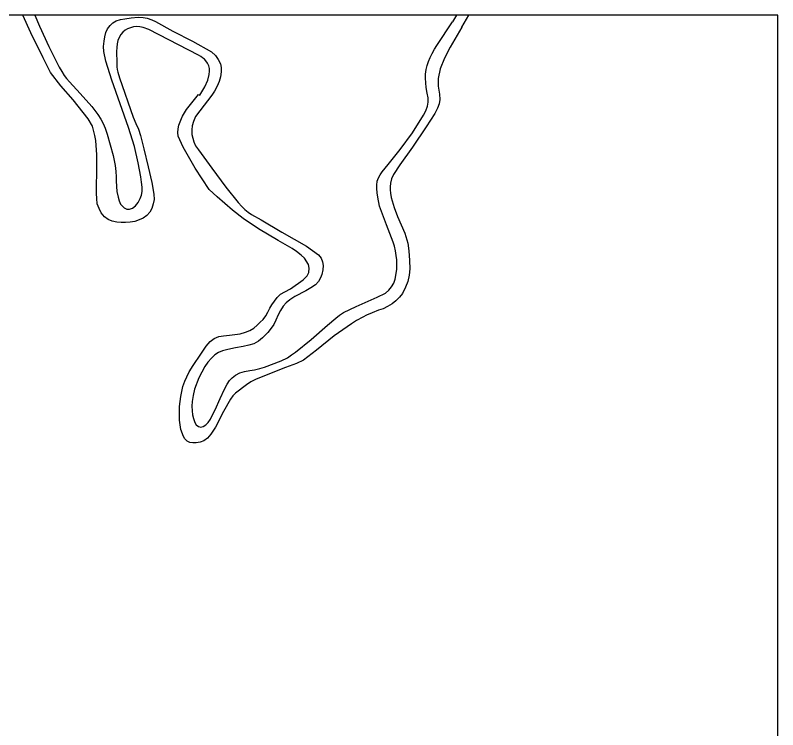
# Model space of a CAD drawing. Header units: metres. Extents: x 4000 to 8000, y -96000 to -93000.
# Drawn here: x 5918.8 to 6400, y -94050.9 to -93600 of the extents above; entities that cross this region are included whole.
import ezdxf

# ---------------------------------------------------------------- set-up
doc = ezdxf.new("R2010")
doc.units = ezdxf.units.M
doc.header["$LTSCALE"] = 2.5
doc.layers.add('図郭', color=7, linetype='Continuous')
doc.layers.add('道路', color=7, linetype='Continuous')

msp = doc.modelspace()

# ---------------------------------------------------------------- linework, layer by layer
at = {"layer": '図郭'}
msp.add_lwpolyline([(5600, -94200), (6400, -94200), (6400, -93600), (5600, -93600)], close=True, dxfattribs=at)
at = {"layer": '道路'}
for points in [[(6034.53, -93649.97), (6035.28, -93650.53), (6038.46, -93645.24), (6040.32, -93640.93), (6041.17, -93637.36), (6041.36, -93635.21), (6041.29, -93633.5), (6040.92, -93631.86), (6040.1, -93630.27), (6039.06, -93628.82), (6038.13, -93627.69), (6037.06, -93626.79), (6035.94, -93626.09), (6034.49, -93625.28), (6003.17, -93608.96), (5999.47, -93607.65), (5997.31, -93607.22), (5995.27, -93607.18), (5993.35, -93607.32), (5991.53, -93607.87), (5989.71, -93608.66), (5988.24, -93609.51), (5986.66, -93610.71), (5985.47, -93612.15), (5984.4, -93613.95), (5983.62, -93615.86), (5983.03, -93617.95), (5982.79, -93620.29), (5982.75, -93622.84), (5982.74, -93625.16), (5982.8, -93627.71), (5982.83, -93630.28), (5982.89, -93632.56), (5983.01, -93634.24), (5983.5, -93636.01), (5984.56, -93639.53), (5993.25, -93664.21), (5994.92, -93668.28), (5996.61, -93671.98), (5997.78, -93675.98), (6000, -93684.32), (6002.69, -93695.71), (6004.95, -93705.62), (6006.33, -93712.82), (6006.36, -93716.17), (6005.92, -93718.99), (6004.99, -93722.04), (6003.64, -93724.35), (6001.87, -93726.3), (5999.49, -93728.04), (5996.98, -93729.13), (5994.2, -93730.06), (5991.27, -93730.48), (5988.46, -93730.76), (5985.72, -93730.77), (5982.79, -93730.52), (5979.95, -93729.92), (5977.32, -93728.82), (5975.19, -93727.13), (5973.02, -93724.6), (5971.64, -93721.99), (5970.49, -93719.02), (5970.18, -93715.74), (5970.12, -93712.41), (5970.13, -93709.01), (5970.36, -93697.84), (5970.26, -93688.15), (5969.56, -93678.95), (5969.1, -93675.8), (5967.62, -93669.99), (5964.82, -93665.29), (5955.28, -93653.27), (5947.49, -93644.56), (5941.1, -93636.08), (5936.3, -93626.97), (5928.65, -93611), (5923.47, -93600)], [(5931.04, -93600), (5934.06, -93606.84), (5939.95, -93619.63), (5944.51, -93628.95), (5946.6, -93632.75), (5948.16, -93635.57), (5949.65, -93637.94), (5951.15, -93639.98), (5952.94, -93642.07), (5959.79, -93649.43), (5967.21, -93657.51), (5970.99, -93662.58), (5972.87, -93665.54), (5974.28, -93668.37), (5975.52, -93671.26), (5976.71, -93674.99), (5980.58, -93688.5), (5981.87, -93694.82), (5982.25, -93698.64), (5982.46, -93701.95), (5982.51, -93704.74), (5982.9, -93711.16), (5983.64, -93714.78), (5984.37, -93717.18), (5985.26, -93719.11), (5986.37, -93720.55), (5987.48, -93721.6), (5989.11, -93722.33), (5990.86, -93722.3), (5992.74, -93721.74), (5994.67, -93720.36), (5996.36, -93718.15), (5997.55, -93715.65), (5998.36, -93713.44), (5998.9, -93711.18), (5998.83, -93708.52), (5998.52, -93705.29), (5998.11, -93702.02), (5996.34, -93693.2), (5994.01, -93682.79), (5990.3, -93670.87), (5984.92, -93655.82), (5979.76, -93640.97), (5975.89, -93629.04), (5974.73, -93622.8), (5974.56, -93619.69), (5974.81, -93616.41), (5975.3, -93613.63), (5976.03, -93610.81), (5977.07, -93608.54), (5978.63, -93606.4), (5980.39, -93604.83), (5982.48, -93603.5), (5985.13, -93602.72), (5987.97, -93602.19), (5991.91, -93601.66), (5996.25, -93601.31), (5999.48, -93601.37), (6002.09, -93601.82), (6005.05, -93602.89), (6007.38, -93603.87), (6018.27, -93609.97), (6030.73, -93616.37), (6042.58, -93623.17), (6045.09, -93625.45), (6046.86, -93627.96), (6048.22, -93630.63), (6048.7, -93633.07), (6048.72, -93635.77), (6048.28, -93638.95), (6047.45, -93641.81), (6046.21, -93644.76), (6044.59, -93648), (6042.87, -93650.42), (6035.19, -93660.21), (6032.64, -93663.99), (6031.35, -93667), (6030.42, -93669.77), (6030.15, -93672.33), (6030.24, -93675.26), (6030.75, -93677.52), (6031.55, -93679.91), (6032.64, -93682.33), (6034.34, -93685.01), (6042.86, -93696.5), (6051.6, -93708.42), (6059.53, -93718.25), (6061.83, -93720.75), (6063.74, -93722.66), (6065.76, -93724.33), (6067.91, -93725.73), (6073.97, -93729.2), (6087.04, -93736.95), (6102.5, -93745.75), (6110.16, -93751.22), (6111.89, -93753.33), (6112.76, -93755.63), (6113.03, -93758.01), (6112.88, -93760.62), (6112.3, -93763.54), (6111.47, -93765.76), (6110.19, -93768.08), (6108.18, -93770.03), (6105.35, -93772.05), (6102.12, -93773.85), (6095.29, -93777.52), (6092.11, -93779.6), (6089.75, -93781.43), (6087.96, -93783.51), (6086.14, -93786.31), (6084.67, -93789.08), (6083.22, -93792.41), (6082, -93795.07), (6080.33, -93797.54), (6078.22, -93800.13), (6074.91, -93803.63), (6072.28, -93805.71), (6069.38, -93807.24), (6066.3, -93808.2), (6062.71, -93808.93), (6057.85, -93809.91), (6052.89, -93810.89), (6049.65, -93811.69), (6047.04, -93812.84), (6044.79, -93814.32), (6042.54, -93816.29), (6040.38, -93818.89), (6038.5, -93821.63), (6034.67, -93828.79), (6031.93, -93836.02), (6030.97, -93839.86), (6030.33, -93843.77), (6030.22, -93846.7), (6030.37, -93849.67), (6030.61, -93852.19), (6031.18, -93854.48), (6032.06, -93856.96), (6032.96, -93858.42), (6034.42, -93859.57), (6035.95, -93859.84), (6037.45, -93859.54), (6039.02, -93858.53), (6040.61, -93856.97), (6042.01, -93854.79), (6043.58, -93851.74), (6044.94, -93849), (6048.2, -93841.8), (6050.89, -93835.85), (6052.43, -93832.83), (6053.99, -93830.55), (6055.62, -93828.82), (6057.79, -93827.04), (6060.45, -93825.67), (6063.5, -93824.86), (6066.8, -93824.22), (6069.78, -93823.67), (6073.07, -93822.92), (6076.14, -93822.03), (6086.69, -93818.13), (6090.52, -93816.15), (6093.22, -93814.34), (6095.56, -93812.61), (6105.56, -93804.6), (6115.81, -93795.58), (6121.09, -93791.09), (6123.47, -93789.29), (6126.02, -93787.65), (6133.9, -93783.69), (6147.29, -93777.99), (6152.36, -93775.27), (6154.59, -93773.4), (6156.17, -93771.47), (6157.74, -93768.99), (6158.63, -93766.53), (6159.64, -93760.49), (6159.65, -93757.59), (6159.52, -93754.32), (6159.2, -93751.58), (6158.73, -93748.71), (6158.14, -93745.63), (6157.31, -93743.27), (6153.08, -93732.35), (6148.69, -93720.46), (6147.51, -93714.85), (6147.13, -93711.96), (6146.95, -93709.29), (6146.93, -93707.15), (6147.23, -93704.79), (6147.95, -93702.66), (6149.04, -93700.74), (6150.29, -93698.76), (6154.18, -93694.18), (6161.6, -93684.69), (6169.48, -93674.27), (6176.34, -93663.15), (6177.82, -93660.27), (6178.88, -93657.42), (6179.44, -93654.79), (6179.3, -93652.18), (6178.76, -93649.09), (6178.17, -93645.69), (6177.8, -93642.59), (6177.6, -93639.72), (6177.73, -93637.21), (6178.13, -93634.29), (6178.78, -93631.65), (6179.59, -93629.17), (6180.74, -93626.61), (6181.86, -93624.07), (6183.45, -93621.5), (6184.92, -93619.18), (6194.81, -93604.05)], [(6197.2, -93600), (6194.81, -93604.05)], [(6200.66, -93607.51), (6205.1, -93600)], [(6200.66, -93607.51), (6193.31, -93620.17), (6189.68, -93627.06), (6187.03, -93633.9), (6185.66, -93639.91), (6185.62, -93644.82), (6186.44, -93649.76), (6186.72, -93653.22), (6186.28, -93655.98), (6185.32, -93658.66), (6183.68, -93661.9), (6178.07, -93670.46), (6169.4, -93683.31), (6161.42, -93694.3), (6157.47, -93700.59), (6156.2, -93703.25), (6155.64, -93705.97), (6155.42, -93708.23), (6155.47, -93710.24), (6155.65, -93712.23), (6156.07, -93714.97), (6156.61, -93717.16), (6157.22, -93719.25), (6157.91, -93721.23), (6160.01, -93726.92), (6164.75, -93737.45), (6166.49, -93743.88), (6167.12, -93748.68), (6167.58, -93754.75), (6167.7, -93760.03), (6167.41, -93764.05), (6166.45, -93767.97), (6165.14, -93771.61), (6163.26, -93775.48), (6161.33, -93777.97), (6159.02, -93780.21), (6156.58, -93782.11), (6153.76, -93783.85), (6151, -93785.19), (6148.07, -93786.15), (6144.07, -93787.7), (6140.38, -93789.29), (6138.04, -93790.53), (6134.17, -93792.57), (6130.9, -93794.7), (6120.09, -93802.4), (6108.81, -93811.36), (6100.63, -93817.59), (6096.36, -93819.69), (6089.4, -93822.35), (6070.78, -93829.54), (6067.49, -93831.33), (6064.81, -93833.19), (6057.77, -93838.38), (6056.05, -93840.22), (6054.63, -93842.32), (6050.29, -93849.99), (6045.09, -93859.93), (6042.21, -93864.43), (6040.21, -93866.86), (6037.78, -93868.49), (6035.58, -93869.46), (6032.91, -93869.92), (6030.88, -93869.9), (6029.02, -93869.58), (6027.27, -93868.76), (6025.91, -93867.3), (6025.02, -93865.72), (6023.29, -93861.32), (6022.38, -93855.6), (6022.44, -93846.85), (6023.28, -93840.64), (6024.57, -93834.37), (6025.82, -93830.94), (6027.04, -93828.12), (6028.62, -93825.02), (6031.12, -93821.01), (6035.83, -93813.85), (6039.17, -93808.78), (6041.75, -93805.88), (6044.29, -93803.96), (6047.3, -93802.81), (6050.15, -93802.24), (6054.09, -93801.81), (6057.28, -93801.54), (6060.63, -93800.94), (6063.99, -93800.04), (6066.88, -93798.83), (6069.31, -93797.44), (6071.43, -93795.65), (6073.41, -93793.74), (6075.17, -93791.89), (6076.93, -93789.69), (6078.23, -93787.35), (6079.44, -93784.94), (6080.78, -93782.7), (6082.37, -93780.39), (6084.08, -93778.19), (6086.28, -93775.96), (6089, -93774.54), (6092.55, -93772.54), (6100.53, -93766.86), (6102.92, -93764.5), (6104.06, -93762.24), (6104.25, -93759.62), (6103.88, -93757.33), (6101.3, -93753.37), (6099.31, -93751.34), (6096.25, -93749.09), (6093.5, -93747.1), (6084.73, -93742.2), (6072.36, -93734.72), (6062.7, -93728.32), (6055.9, -93723.06), (6046.27, -93714.58), (6041.13, -93709.99), (6032.33, -93696.56), (6024.77, -93683.24), (6021.66, -93676.3), (6021.37, -93674.03), (6021.5, -93671.75), (6022.02, -93669.33), (6022.77, -93667.33), (6023.63, -93665.23), (6024.42, -93663.63), (6026.9, -93659.55), (6034.53, -93649.97)]]:
    msp.add_lwpolyline(points, dxfattribs=at)

doc.saveas('drawing.dxf')
